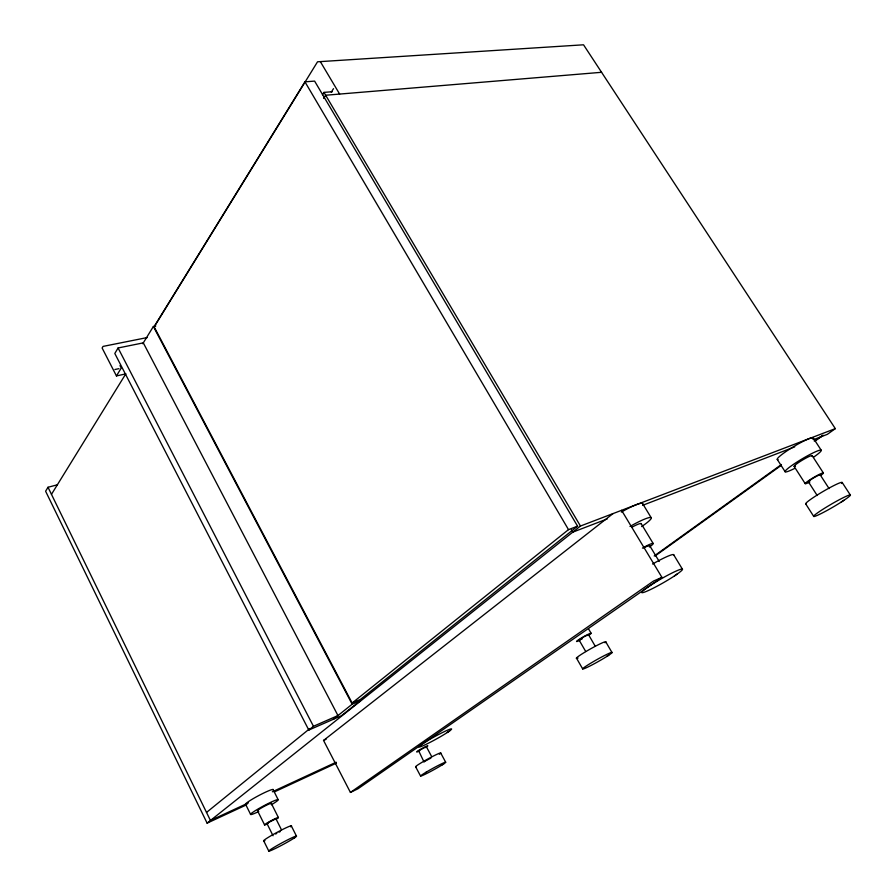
<?xml version="1.0" encoding="UTF-8"?>
<svg xmlns="http://www.w3.org/2000/svg" width="896" height="896" viewBox="0 0 896 896"><rect width="100%" height="100%" fill="white"/><g stroke="black" fill="none" stroke-linecap="round" stroke-linejoin="round"><path stroke-width="1.34" d="M424.099 762.149L418.634 750.725L426.35 746.67L431.592 756.437M426.35 746.67L425.342 747.51M308.806 730.05L313.454 726.286L337.96 715.568L143.304 342.866L118.082 347.973L114.811 353.472L308.806 730.05L341.398 715.758L360.405 700.627L352.162 704.211L333.245 719.342M57.456 484.781L48.014 487.267L45.606 491.221L207.11 823.144L246.411 804.899M147.381 337.534L103.051 346.405L102.122 348.006L116.446 375.928L121.24 368.043L119.986 365.602M142.778 343.728L153.384 326.48L155.814 326.01M304.942 81.827L154.078 326.715L352.139 703.013L360.394 699.429L577.573 526.176L314.608 81.099L304.942 81.827L568.512 529.626L577.573 526.176M154.011 327.152L317.542 61.79L583.531 44.8L835.318 428.635L827.378 434.325L813.691 439.589M51.464 494.346L125.686 374.024M322.47 94.752L323.971 92.389L332.394 91.706M323.635 98.392L325.651 95.234L601.563 72.296M331.24 92.187L333.502 88.659M585.726 651.526L579.074 640.024L584.147 636.675L588.515 634.682L595.269 646.274M588.594 634.782L587.798 635.499M273.045 835.744L266.986 823.57L267.77 822.931L275.946 818.765L281.456 829.774M275.99 818.854L275.195 819.504M206.517 812.437L309.68 728.694M352.139 703.013L568.512 529.626M207.11 823.144L580.451 526.042L835.318 428.635M621.578 510.317L661.92 577.36L357.963 788.782L350.426 792.434L323.546 740.443L613.032 513.587M295.21 837.334L293.978 838.186A15.814 0.997 -28.4 0 1 273.213 849.509A15.814 0.997 -28.4 0 1 273.739 847.526L276.774 845.746A15.814 0.997 -28.4 0 1 292.152 837.682A15.814 0.997 -28.4 0 1 295.669 837.021L293.978 838.186M449.086 731.27L447.328 732.48L449.758 730.8M677.152 574.045L674.442 575.915L678.194 573.328A23.397 2.206 -29.8 0 0 679.784 569.587A23.397 2.206 -29.8 0 0 659.254 579.947L654.058 583.083A23.464 2.218 -29.8 0 0 644.459 592.144A23.464 2.218 -29.8 0 0 674.509 575.893M654.214 555.957L781.446 464.509M814.195 440.966L823.222 435.221L815.282 440.933M655.222 555.89L781.222 465.394M443.778 763.84L442.422 764.725L444.293 763.493A14.314 0.851 -28.8 0 0 442.691 763.291A14.314 0.851 -28.8 0 0 429.173 770.403L426.205 772.139M608.742 655.178L606.883 656.41L609.459 654.718A16.856 1.176 -29.3 0 0 609.728 653.061A16.856 1.176 -29.3 0 0 594.563 660.934L590.878 663.107A16.901 1.176 -29.3 0 0 584.987 668.338A16.901 1.176 -29.3 0 0 606.939 656.387M350.426 792.434L653.486 581.067L661.92 577.36M843.886 500.315L841.154 502.118L844.939 499.621A21.146 1.669 -30.2 0 0 848.994 495.152A21.146 1.669 -30.2 0 0 831.858 503.854L827.053 506.722A21.202 1.68 -30.2 0 0 815.091 516.264A21.202 1.68 -30.2 0 0 841.198 502.096M425.746 747.533C435.355 740.734 408.016 755.877 419.518 750.971M425.118 761.342L425.925 760.838M426.216 741.507L430.114 739.189A18.659 1.445 -28.8 0 1 447.742 730.072A18.659 1.445 -28.8 0 1 449.747 730.811M275.643 834.019L276.774 833.381M426.888 760.267L427.941 759.685M429.005 759.102L430.898 758.15M581.202 639.33L582.322 638.77M279.115 832.149L280.168 831.634M274.299 791.952L336.414 763.123M248.349 802.917L210.448 820.49L48.014 487.267M272.35 791.784L336.157 762.216M323.546 740.443L326.077 739.312M419.608 750.669L418.23 751.15M580.272 639.755L579.074 640.024M607.309 518.896L572.734 532.179L571.312 529.771M642.578 505.344L794.73 446.869M268.05 823.346L267.042 823.659M116.446 375.928L125.821 373.89M114.912 369.51L118.933 368.659M813.266 438.021L821.296 450.363M842.218 482.541L850.394 495.107M812.202 455.717L823.39 472.998M820.198 474.869L829.091 488.6M808.382 481.79L817.208 495.522M794.114 466.39L805.202 483.65M777.224 459.379L785.109 471.699M805.661 503.81L813.68 516.354M642.499 503.406L651.112 517.586M673.579 554.624L682.36 569.094M641.11 523.544L653.117 543.424M649.6 545.496L659.243 561.478M320.331 61.611L339.629 94.069M323.971 92.389L580.451 526.042M605.842 641.973L612.046 652.613M588.538 628.846L591.158 633.371M576.486 658.146L582.635 668.83M440.698 752.998L445.682 762.238M415.643 766.819L420.582 776.093M153.384 326.48L352.162 704.211M118.082 347.973L313.454 726.286M273.022 789.466L278.085 799.557M291.278 825.81L296.419 836.035M271.354 803.477L278.421 817.589M257.499 810.678L264.555 824.846M245.515 804.138L250.544 814.296M263.648 840.706L268.744 850.998M579.802 640.349A8.411 0.739 -29.4 0 1 578.099 640.069A8.411 0.739 -29.4 0 1 588.907 633.954A8.411 0.739 -29.4 0 1 588.683 635.331M578.043 658.034A16.867 1.31 -29.3 0 1 590.206 649.062A16.867 1.31 -29.3 0 1 605.058 642.79M447.384 732.458A18.704 1.445 -28.8 0 1 422.744 745.853A18.704 1.445 -28.8 0 1 426.227 741.507M442.49 764.68A14.314 0.851 -28.8 0 1 423.629 774.984A14.314 0.851 -28.8 0 1 426.272 772.094M416.293 766.741A14.325 0.952 -28.8 0 1 429.005 758.352A14.325 0.952 -28.8 0 1 439.365 754.275M809.928 481.936A10.539 1.053 -30.5 0 1 806.747 482.037A10.539 1.053 -30.5 0 1 820.008 474.04A10.539 1.053 -30.5 0 1 820.837 475.362M794.662 468.418A21 2.374 -30.8 0 1 788.771 467.757A21 2.374 -30.8 0 1 816.234 451.461A21 2.374 -30.8 0 1 813.534 457.218M809.256 481.678A6.854 0.683 -30.5 0 1 813.378 478.072A6.854 0.683 -30.5 0 1 820.03 475.182M795.491 466.256A10.506 1.187 -30.8 0 1 801.696 460.533A10.506 1.187 -30.8 0 1 811.955 456.221M778.086 459.637A20.944 2.576 -30.9 0 1 794.55 446.085A20.944 2.576 -30.9 0 1 812.762 439.096M806.434 503.922A21.146 1.882 -30.4 0 1 823.637 491.154A21.146 1.882 -30.4 0 1 841.602 483.459M642.432 548.106A11.659 1.389 -30 0 1 652.546 543.413A11.659 1.389 -30 0 1 649.398 547.019M630 526.467A23.229 3.136 -30.1 0 1 650.406 517.451A23.229 3.136 -30.1 0 1 641.626 526.579M643.821 547.893A7.582 0.907 -30 0 1 649.219 546.246M632.173 527.094A11.614 1.568 -30.1 0 1 641.178 523.981M621.354 512.086A23.162 3.382 -30.2 0 1 642.622 504.358M652.59 564.021A23.397 2.475 -29.9 0 1 673.568 555.363M267.557 823.894A7.896 0.627 -28.2 0 1 266.112 823.614A7.896 0.627 -28.2 0 1 276.382 818.104A7.896 0.627 -28.2 0 1 275.979 819.37M258.182 810.723A7.874 0.706 -28.1 0 1 264.029 806.478A7.874 0.706 -28.1 0 1 270.984 803.88M258.754 811.53A15.758 1.422 -28.1 0 1 253.131 812.09A15.758 1.422 -28.1 0 1 274.702 800.554A15.758 1.422 -28.1 0 1 271.432 804.742M264.981 840.638A15.837 1.12 -28.3 0 1 276.853 832.462A15.837 1.12 -28.3 0 1 290.618 826.818M246.938 804.272A15.725 1.534 -28 0 1 256.704 796.656A15.725 1.534 -28 0 1 273.213 789.824"/></g></svg>
